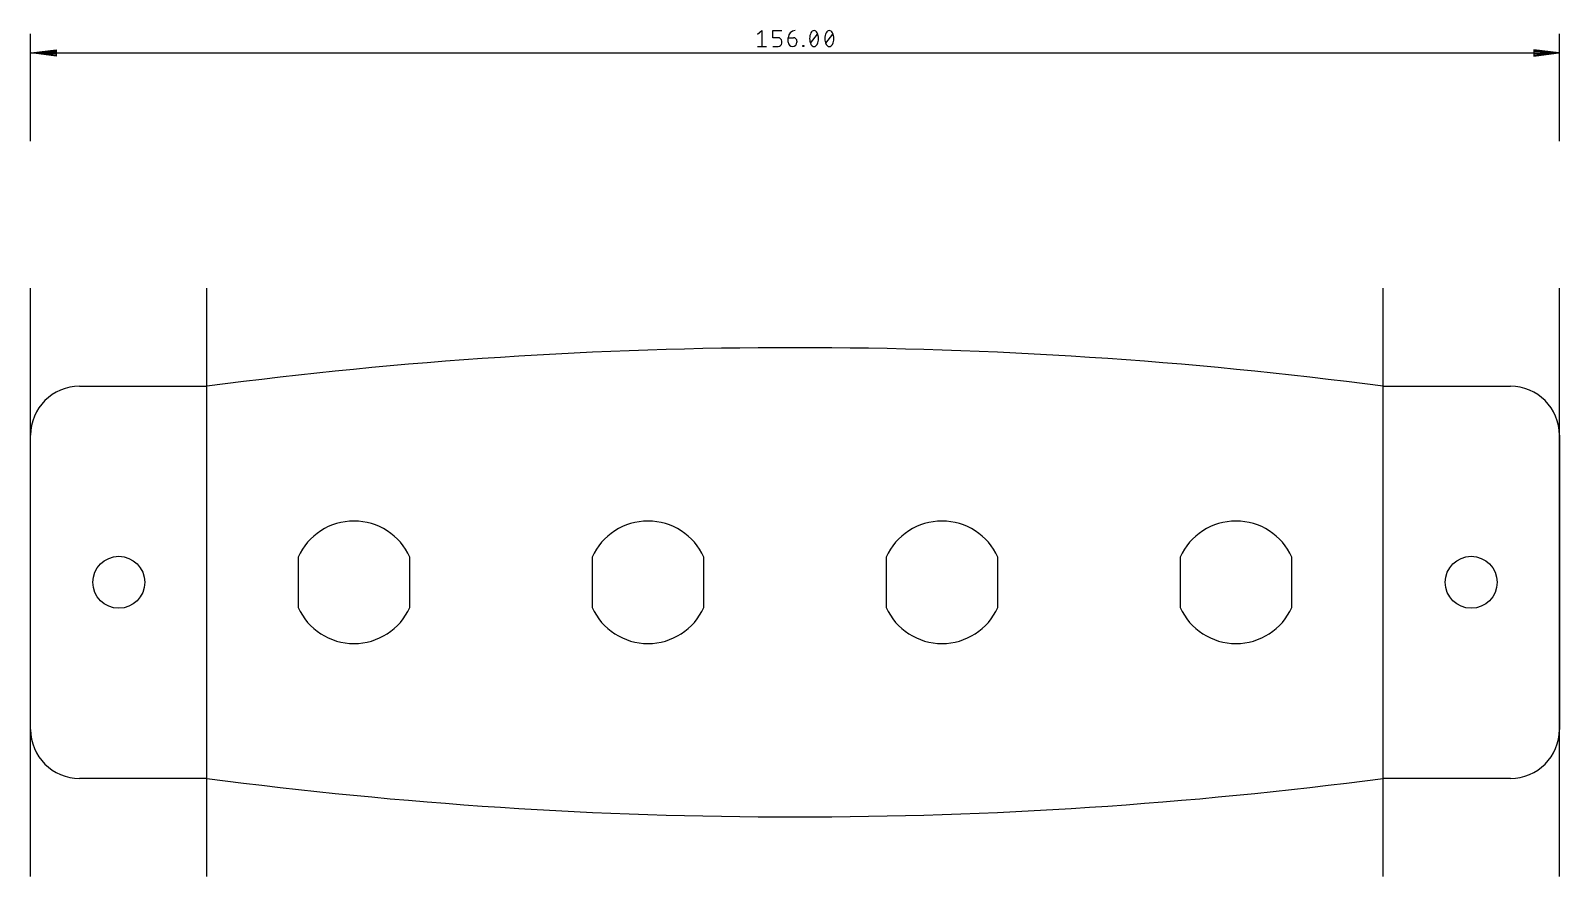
# Model space of a CAD drawing. Header units: millimetres. Extents: x -78 to 78, y -30 to 56.
import ezdxf

# ---------------------------------------------------------------- set-up
doc = ezdxf.new("R2010")
doc.units = ezdxf.units.MM
for name, color, linetype in [('20', 7, 'Continuous'), ('21', 7, 'Continuous'), ('47', 7, 'Continuous'), ('Alapértelmezett', 7, 'Continuous')]:
    doc.layers.add(name, color=color, linetype=linetype)

msp = doc.modelspace()

# ---------------------------------------------------------------- linework, layer by layer
at = {"layer": '20', "color": 7, "linetype": 'Continuous'}
for p, q in [((-73, 20), (-60, 20)), ((60, 20), (73, 20)), ((-78, -15), (-78, 15)), ((78, 15), (78, -15)), ((-60, -20), (-73, -20)), ((73, -20), (60, -20))]:
    msp.add_line(p, q, dxfattribs=at)
for centre in [(-69, 0), (69, 0)]:
    msp.add_circle(centre, 2.65, dxfattribs=at)
for centre, radius, start, end in [((0, -435.75), 459.68, 82.5, 97.5), ((-73, 15), 5, 90, 180), ((73, 15), 5, 0, 90), ((-45, 0), 6.25, 24.2168, 155.7832), ((-15, 0), 6.25, 24.2168, 155.7832), ((15, 0), 6.25, 24.2168, 155.7832), ((45, 0), 6.25, 24.2168, 155.7832), ((-45, 0), 6.25, 204.2168, 335.7832), ((-15, 0), 6.25, 204.2168, 335.7832), ((15, 0), 6.25, 204.2168, 335.7832), ((45, 0), 6.25, 204.2168, 335.7832), ((-73, -15), 5, 180, 270), ((73, -15), 5, 270, 0), ((0, 435.75), 459.68, 262.5, 277.5)]:
    msp.add_arc(centre, radius, start, end, dxfattribs=at)
at = {"layer": '21', "color": 7, "linetype": 'Continuous'}
for p, q in [((-78, -30), (-78, 30)), ((-60, -30), (-60, 30)), ((60, -30), (60, 30)), ((78, -30), (78, 30))]:
    msp.add_line(p, q, dxfattribs=at)
at = {"layer": '47', "color": 7, "linetype": 'Continuous'}
for p, q in [((-3.82, 55.92), (-3.37, 56.28)), ((-3.37, 56.28), (-3.37, 54.65)), ((-2.26, 55.55), (-2.26, 56.28)), ((-2.26, 56.28), (-1.36, 56.28)), ((-78, 45), (-78, 55.95)), ((-3.82, 54.65), (-2.92, 54.65)), ((-1.72, 55.55), (-2.26, 55.55)), ((-2.26, 54.65), (-1.72, 54.65)), ((-1.36, 55.01), (-1.36, 55.19)), ((-0.7, 55.55), (-0.16, 55.55)), ((-0.7, 55.1), (-0.7, 55.55)), ((0.2, 55.19), (0.2, 55.1)), ((0.8, 54.65), (0.8, 54.74)), ((0.8, 54.74), (0.89, 54.74)), ((0.89, 54.65), (0.8, 54.65)), ((0.89, 54.74), (0.89, 54.65)), ((1.58, 55.01), (2.3, 55.92)), ((3.14, 55.01), (3.87, 55.92)), ((78, 45), (78, 55.95)), ((-77.94, 54), (-75.4, 54.32)), ((-77.94, 54), (-75.4, 54.26)), ((-77.94, 54), (-75.4, 54.13)), ((-77.94, 54), (77.94, 54)), ((-75.4, 53.68), (-77.94, 54)), ((-75.4, 53.87), (-77.94, 54)), ((-75.4, 53.74), (-77.94, 54)), ((-75.4, 54.32), (-75.4, 53.68)), ((77.94, 54), (75.4, 54.32)), ((75.4, 54.32), (75.4, 53.68)), ((77.94, 54), (75.4, 54.26)), ((77.94, 54), (75.4, 54.13)), ((75.4, 53.68), (77.94, 54)), ((75.4, 53.87), (77.94, 54)), ((75.4, 53.74), (77.94, 54))]:
    msp.add_line(p, q, dxfattribs=at)
for centre, radius, start, end in [((0.02, 55.55), 0.723, 90, 180), ((1.94, 55.94), 0.334, 90.0001, 161.0756), ((1.94, 55.94), 0.334, 18.9248, 90), ((3.5, 55.94), 0.334, 90.0001, 161.0756), ((3.5, 55.94), 0.334, 18.9248, 90), ((-1.72, 55.19), 0.361, 0, 90), ((-1.72, 55.01), 0.361, 270, 0), ((-0.25, 55.1), 0.452, 180, 0), ((-0.16, 55.19), 0.361, 0, 90), ((2.83, 55.46), 1.34, 154.0109, 180.0001), ((2.83, 55.46), 1.34, 180, 205.9889), ((1.94, 54.98), 0.334, 198.925, 270), ((1.94, 54.98), 0.334, 269.9999, 341.0745), ((1.05, 55.46), 1.34, 0, 25.9891), ((1.05, 55.46), 1.34, 334.0111, 0), ((4.39, 55.46), 1.34, 154.0109, 180.0001), ((4.39, 55.46), 1.34, 180, 205.9889), ((3.5, 54.98), 0.334, 198.925, 270), ((3.5, 54.98), 0.334, 269.9999, 341.0745), ((2.62, 55.46), 1.34, 0, 25.9891), ((2.62, 55.46), 1.34, 334.0111, 0)]:
    msp.add_arc(centre, radius, start, end, dxfattribs=at)
at = {"layer": 'Alapértelmezett', "color": 7, "linetype": 'Continuous'}
for p, q in [((-50.7, 2.56), (-50.7, -2.56)), ((-39.3, -2.56), (-39.3, 2.56)), ((-20.7, 2.56), (-20.7, -2.56)), ((-9.3, -2.56), (-9.3, 2.56)), ((9.3, 2.56), (9.3, -2.56)), ((20.7, -2.56), (20.7, 2.56)), ((39.3, 2.56), (39.3, -2.56)), ((50.7, -2.56), (50.7, 2.56))]:
    msp.add_line(p, q, dxfattribs=at)

doc.saveas('drawing.dxf')
